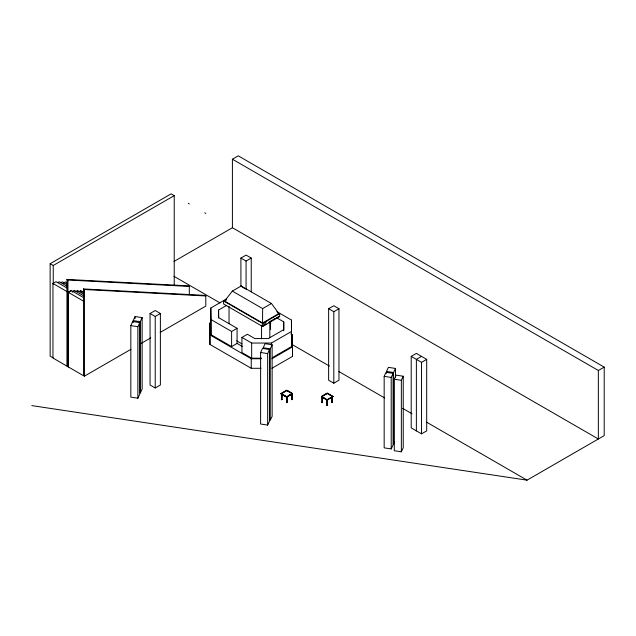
<?xml version="1.0" encoding="UTF-8"?>
<svg xmlns="http://www.w3.org/2000/svg" width="636" height="636" viewBox="0 0 636 636"><rect width="100%" height="100%" fill="white"/><g stroke="black" fill="none" stroke-linecap="round" stroke-linejoin="round"><path stroke-width="0.95" d="M277.336 312.443L278.886 313.58L271.445 303.507L262.644 308.595L262.557 323.009L279.18 313.405M130.825 325.616L132.709 321.546L139.761 322.635L139.761 394.145L137.869 398.216L130.825 397.118L130.825 325.616L137.869 326.705L139.761 322.635M133.202 322.587L133.202 320.6L135.086 316.529L142.138 317.626L142.138 389.129L140.246 393.199L140.246 321.689L142.138 317.626M260.609 352.503L262.501 348.433L269.545 349.522L269.545 421.032L267.661 425.102L260.609 424.013L260.609 352.503L267.661 353.592L269.545 349.522M270.244 348.846L272.136 344.776L265.085 343.686L263.201 347.757L270.244 348.846L270.244 420.356L272.136 416.286L272.136 344.776M384.168 376.345L386.052 372.275L393.104 373.364L393.104 444.874L391.212 448.944L384.168 447.855L384.168 376.345L391.212 377.434L393.104 373.364M386.513 373.411L386.513 371.424L388.405 367.354L395.457 368.443L395.457 377.379M394.702 441.575L393.565 444.015L393.565 372.513L395.457 368.443M394.304 379.215L396.188 375.145L403.24 376.242L403.24 447.744L401.356 451.814L394.304 450.725L394.304 379.215L401.356 380.304L403.24 376.242M266.802 321.085L262.636 326.522L223.594 303.984L223.594 300.947L225.685 299.739M271.445 303.507L241.131 286.009L232.323 291.097L224.588 301.082L226.305 300.097M268.662 322.476L274.442 319.002M263.376 325.56L265.005 324.599M270.721 321.228L272.359 320.266M273.989 319.304L275.627 318.342M277.256 317.38L279.641 316.505L279.633 313.667L278.298 313.23L279.633 314.152M279.339 316.68L263.01 326.3L262.557 326.045M53.241 357.941L50.141 356.152L50.141 263.702L171.124 193.853L174.224 195.642L174.224 285.135M232.41 159.215L598.349 370.486L598.349 438.991L232.41 227.72L232.41 159.215L238.262 155.836L604.2 367.107L604.2 435.612L527.037 480.164L31.8 405.609M50.141 263.702L53.241 265.49L174.224 195.642M160.192 332.421L205.802 306.091L205.802 295.963L204.784 295.374L83.443 288.943L83.562 375.725L52.955 358.028L52.955 283.473L56.047 281.684L67.233 288.14M57.733 282.623L59.275 281.732L67.011 286.2M60.825 282.742L62.368 281.851L66.669 284.332M63.171 283.29L65.492 281.955L67.217 282.948M71.534 290.62L68.434 292.409L68.434 366.964M72.083 291.821L74.396 290.485L83.857 295.947M72.44 292.004L74.754 290.668M75.954 291.495L77.497 290.604L83.515 294.086M76.312 291.678L77.846 290.787M79.071 291.606L80.621 290.708L84.055 292.695M79.428 291.781L80.979 290.89M81.424 292.385L83.753 291.042M173.986 261.452L232.41 227.72M240.909 286.717L240.909 258.065L246.068 255.084L251.236 258.065L251.236 291.829M150.056 313.492L155.224 310.519L160.383 313.492L160.383 385.003L155.224 387.984L150.056 385.003L150.056 313.492L155.224 316.474L160.383 313.492M240.909 258.065L246.068 261.038L251.236 258.065M83.443 375.558L84.461 376.146L130.929 349.315M141.256 343.353L150.724 337.891M242.237 346.413L237.077 343.432L231.607 346.596L210.969 334.679L210.802 308.023L226.662 298.864M218.569 317.944L218.569 310.05L226.798 305.296M210.802 308.023L210.969 319.55L231.607 331.467L237.077 328.303L237.077 343.432M262.636 326.522L262.636 323.493L279.633 313.667M261.555 358.171L251.657 358.171L241.926 352.551L241.926 337.422L247.396 334.266L254.861 338.575L268.249 338.575L283.743 329.623L283.728 321.872L276.31 317.587M263.304 325.616L266.269 323.899M328.637 308.714L333.805 305.733L338.964 308.714L338.964 380.217L333.805 383.198L328.637 380.217L328.637 308.714L333.805 311.696L338.964 308.714M241.926 337.422L251.657 343.043L271.453 343.043L291.495 331.467L291.455 320.059L276.827 311.624M272.288 357.686L291.495 346.596L291.455 320.059M271.874 358.76L292.52 346.843L292.52 356.383L271.874 368.3M280.985 393.557L286.804 390.194L292.552 393.509L286.733 397.047L280.985 393.557L286.733 396.872M280.985 393.732L286.804 390.369L292.552 393.692M281.152 393.827L286.971 390.472M281.74 399.75L282.153 394.185L281.74 399.75L281.327 393.732L287.106 397.039L291.455 394.217L291.725 399.694L292.139 393.676L286.693 396.824L286.693 402.604L286.415 397.118L292.552 393.509M281.327 399.511L282.153 399.511M286.415 402.445L287.106 402.365L287.106 397.039M291.447 399.535L292.139 399.456M286.693 402.604L287.106 402.365M327.182 399.949L321.434 396.451L327.254 393.096L333.002 396.411L326.872 400.02L322.19 397.317L322.603 397.079L322.19 402.644L321.776 396.625M321.434 396.633L327.254 393.271L333.002 396.594M321.601 396.729L327.421 393.374M321.776 402.405L322.603 402.405M333.002 396.411L327.143 399.726L327.143 405.506L326.872 400.02M321.434 396.451L327.556 399.941L331.905 397.11L332.175 402.596L332.588 396.578M411.206 356.383L416.373 353.401L426.692 359.364L426.692 430.874L421.533 433.847L411.206 427.893L411.206 356.383L421.533 362.345L426.692 359.364M331.897 402.437L332.588 402.357M326.872 405.347L327.556 405.267L327.556 399.941M327.143 405.506L327.556 405.267M421.533 356.383L416.373 359.364L416.373 430.874M598.349 370.486L604.2 367.107M261.062 368.3L251.236 368.3L209.944 344.466L209.777 322.905L209.944 334.926L251.236 358.76L261.062 358.76M66.947 279.419L67.965 280.007L67.965 366.622L66.947 366.034L66.947 279.419L188.296 285.85L189.313 286.439L189.313 294.722M67.965 280.007L189.313 286.439M83.443 288.943L84.461 289.523L205.802 295.963M133.202 320.6L140.246 321.689M386.513 371.424L393.565 372.513M188.296 203.289L189.313 203.878M204.784 212.814L205.802 213.402M232.323 291.097L262.644 308.595M290.755 333.956L292.473 334.949L292.52 356.383M269.076 322.285L270.801 323.279M223.967 300.733L263.018 323.271M223.594 300.947L262.636 323.493M173.914 276.286L220.032 302.919M292.473 344.744L329.472 366.098M338.932 371.567L384.534 397.89M402.604 408.32L412.064 413.79M426.692 422.232L527.037 480.164M237.077 328.303L218.72 317.706L218.569 310.05M236.743 340.872L241.879 343.83M327.23 393.485L332.723 396.657M286.78 390.584L292.274 393.756M291.86 393.994L291.725 399.694M281.74 394.423L286.415 397.118M83.213 297.394L71.176 290.445L68.076 292.226L68.076 366.789M52.955 283.473L83.562 301.17M241.131 286.009L244.319 288.339M291.455 335.188L291.495 346.596M421.533 362.345L421.533 433.847M401.356 380.304L401.356 451.814M391.212 377.434L391.212 448.944M333.805 311.696L333.805 383.198M332.31 402.198L332.183 396.816L332.175 402.596M327.278 399.782L327.278 405.108M322.19 396.84L322.19 402.644M292.473 334.949L292.473 344.489M291.86 393.97L291.86 399.297M286.828 396.88L286.828 402.206M283.728 321.872L283.728 330.752M271.453 343.043L271.453 344.927M270.538 321.848L270.538 329.424M269.807 322.174L269.807 337.764M267.661 353.592L267.661 425.102M261.555 325.163L261.555 338.726M251.657 343.043L251.657 358.171M251.236 358.76L251.236 368.3M246.068 261.038L246.068 289.698M231.607 331.467L231.607 346.596M229.04 306.393L229.04 323.827M210.969 319.55L210.969 334.679M209.944 334.926L209.944 344.466M155.224 316.474L155.224 387.984M137.869 326.705L137.869 398.216M135.086 316.529L135.086 318.517M84.461 289.523L84.461 376.146M53.241 265.49L53.241 284.181"/></g></svg>
